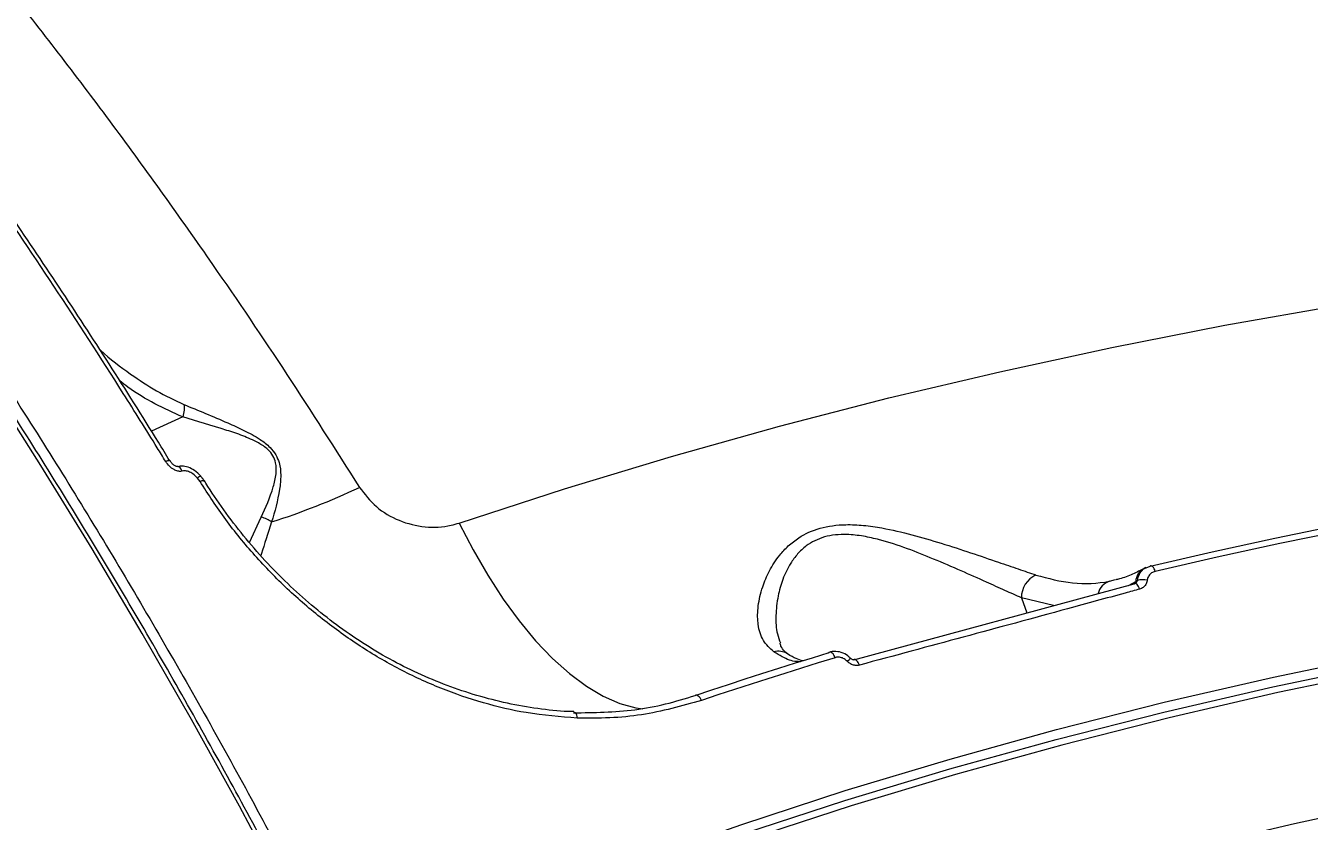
# Model space of a CAD drawing. Header units: millimetres. Extents: x -8422 to 28150, y -6982 to 5510.
# Drawn here: x 21890.7 to 22047, y 1583.2 to 1680.1 of the extents above; entities that cross this region are included whole.
import ezdxf

# ---------------------------------------------------------------- set-up
doc = ezdxf.new("R2010")
doc.units = ezdxf.units.MM
for name, color, linetype in [('DIKOM_ОБЪЕКТ', 7, 'Continuous'), ('DIKOM_РАЗМЕР_ЗОНА', 7, 'Continuous'), ('DIKOM_РАЗМЕР_ОБЪЕКТА', 7, 'Continuous')]:
    doc.layers.add(name, color=color, linetype=linetype)
doc.styles.add('style1', font='arial.ttf', dxfattribs={"width": 0.8})
doc.dimstyles.new('1-50', dxfattribs={"dimtxt": 300, "dimasz": 200, "dimexe": 100, "dimexo": 0, "dimgap": 100, "dimtad": 1, "dimdec": 0, "dimtxsty": 'style1', "dimcen": 0, "dimclrd": 7, "dimclre": 7, "dimadec": 1, "dimazin": 2, "dimtfac": 1, "dimtdec": 0, "dimtmove": 1, "dimatfit": 3, "dimfxl": 0, "dimlwd": 25, "dimlwe": 18, "dimarcsym": 0})

# ---------------------------------------------------------------- blocks, each defined once
blk = doc.blocks.new('*D15')
at = {"layer": 'Defpoints', "color": 0, "transparency": 16777216}
for p in [(19380.28, 3651.45), (27070.13, 3651.45), (15204.41, -3115.19)]:
    blk.add_point(p, dxfattribs=at)
at = {"layer": 'DIKOM_РАЗМЕР_ОБЪЕКТА', "color": 7, "lineweight": 18, "transparency": 16777216}
for p, q in [((19380.28, 3651.45), (27170.13, 3651.45)), ((15204.41, -3115.19), (27170.13, -3115.19))]:
    blk.add_line(p, q, dxfattribs=at)
at = {"layer": 'DIKOM_РАЗМЕР_ОБЪЕКТА', "color": 7, "lineweight": 25, "transparency": 16777216}
blk.add_line((27070.13, -2915.19), (27070.13, 3451.45), dxfattribs=at)
at = {"layer": 'DIKOM_РАЗМЕР_ОБЪЕКТА', "color": 7, "transparency": 16777216}
for points in [[(27036.8, 3451.45), (27103.47, 3451.45), (27070.13, 3651.45)], [(27036.8, -2915.19), (27103.47, -2915.19), (27070.13, -3115.19)]]:
    blk.add_solid(points, dxfattribs=at)
at = {"layer": 'DIKOM_РАЗМЕР_ОБЪЕКТА', "color": 0, "transparency": 16777216, "insert": (26816.96, -135.25), "char_height": 300, "attachment_point": 5, "rotation": 90, "style": 'style1'}
blk.add_mtext('6750', dxfattribs=at)
blk = doc.blocks.new('*D14')
at = {"layer": 'Defpoints', "color": 0, "transparency": 16777216}
for p in [(20684.73, 5148.63), (28049.7, 5148.63), (14575.76, -5055.5)]:
    blk.add_point(p, dxfattribs=at)
at = {"layer": 'DIKOM_РАЗМЕР_ЗОНА', "color": 7, "lineweight": 18, "transparency": 16777216}
for p, q in [((20684.73, 5148.63), (28149.7, 5148.63)), ((14575.76, -5055.5), (28149.7, -5055.5))]:
    blk.add_line(p, q, dxfattribs=at)
at = {"layer": 'DIKOM_РАЗМЕР_ЗОНА', "color": 7, "lineweight": 25, "transparency": 16777216}
blk.add_line((28049.7, -4855.5), (28049.7, 4948.63), dxfattribs=at)
at = {"layer": 'DIKOM_РАЗМЕР_ЗОНА', "color": 7, "transparency": 16777216}
for points in [[(28016.36, 4948.63), (28083.03, 4948.63), (28049.7, 5148.63)], [(28016.36, -4855.5), (28083.03, -4855.5), (28049.7, -5055.5)]]:
    blk.add_solid(points, dxfattribs=at)
at = {"layer": 'DIKOM_РАЗМЕР_ЗОНА', "color": 0, "transparency": 16777216, "insert": (27796.52, -63.59), "char_height": 300, "attachment_point": 5, "rotation": 90, "style": 'style1'}
blk.add_mtext('10200', dxfattribs=at)
blk = doc.blocks.new('*D13')
at = {"layer": 'Defpoints', "color": 0, "transparency": 16777216}
for p in [(10490, 1785.06), (25983.09, 460.53), (10490, -6882.5)]:
    blk.add_point(p, dxfattribs=at)
at = {"layer": 'DIKOM_РАЗМЕР_ЗОНА', "color": 7, "lineweight": 18, "transparency": 16777216}
for p, q in [((10490, 1785.06), (10490, -6982.5)), ((25983.09, 460.53), (25983.09, -6982.5))]:
    blk.add_line(p, q, dxfattribs=at)
at = {"layer": 'DIKOM_РАЗМЕР_ЗОНА', "color": 7, "lineweight": 25, "transparency": 16777216}
blk.add_line((25783.09, -6882.5), (10690, -6882.5), dxfattribs=at)
at = {"layer": 'DIKOM_РАЗМЕР_ЗОНА', "color": 7, "transparency": 16777216}
for points in [[(10690, -6849.17), (10690, -6915.83), (10490, -6882.5)], [(25783.09, -6849.17), (25783.09, -6915.83), (25983.09, -6882.5)]]:
    blk.add_solid(points, dxfattribs=at)
at = {"layer": 'DIKOM_РАЗМЕР_ЗОНА', "color": 0, "transparency": 16777216, "insert": (18236.55, -6629.33), "char_height": 300, "attachment_point": 5, "style": 'style1'}
blk.add_mtext('15500', dxfattribs=at)

msp = doc.modelspace()

# ---------------------------------------------------------------- linework, layer by layer
at = {"layer": 'DIKOM_ОБЪЕКТ', "color": 7, "linetype": 'Continuous', "lineweight": 15}
for p, q in [((21909.78, 1632.43), (21905.96, 1630.71)), ((21911.88, 1624.57), (21911.58, 1624.98)), ((21912.37, 1624.68), (21912.38, 1624.66)), ((21917.91, 1617.12), (21919.34, 1620.22)), ((22027.04, 1614.08), (22026.72, 1613.9)), ((22027.07, 1614.06), (22027.56, 1614.27)), ((21991.48, 1602.84), (22025.63, 1612.11)), ((22022.61, 1612.43), (22023.35, 1612.62)), ((22024.94, 1611.92), (22025.82, 1612.4)), ((22025.63, 1612.11), (22025.75, 1612.17)), ((22025.82, 1612.4), (22026.04, 1612.52)), ((22011.91, 1610.39), (22012.54, 1608.56)), ((22015.82, 1609.45), (22011.91, 1610.39))]:
    msp.add_line(p, q, dxfattribs=at)
at = {"layer": 'DIKOM_ОБЪЕКТ', "color": 7, "linetype": 'Continuous', "lineweight": 15, "flags": 128}
for points in [[(21927.9, 1563.5), (21922.36, 1574.31), (21916.67, 1585.01), (21910.83, 1595.59), (21904.85, 1606.04), (21898.74, 1616.35), (21892.5, 1626.52), (21886.14, 1636.53), (21879.65, 1646.37), (21873.06, 1656.05), (21866.35, 1665.55), (21859.54, 1674.86), (21852.64, 1683.97)], [(21943.45, 1619.51), (21956.27, 1623.68), (21969.27, 1627.61), (21982.44, 1631.29), (21995.77, 1634.74), (22009.26, 1637.94), (22022.89, 1640.9), (22036.67, 1643.6), (22050.58, 1646.06), (22064.62, 1648.27), (22078.77, 1650.23), (22093.03, 1651.93), (22107.4, 1653.38), (22121.86, 1654.58), (22136.4, 1655.52)], [(21907.7, 1627.01), (21907.85, 1627.07), (21907.97, 1627.11), (21908.08, 1627.14), (21908.15, 1627.14), (21908.19, 1627.12), (21908.2, 1627.11)], [(21909.72, 1625.83), (21909.6, 1626.06), (21909.46, 1626.24), (21909.32, 1626.35), (21909.18, 1626.39), (21909.13, 1626.38)], [(22027.56, 1614.27), (22035.13, 1616.01), (22042.76, 1617.67), (22050.44, 1619.24), (22058.16, 1620.72), (22065.92, 1622.13), (22073.73, 1623.45), (22081.59, 1624.68), (22089.48, 1625.83)], [(21911.88, 1624.57), (21912.01, 1624.63), (21912.13, 1624.67), (21912.23, 1624.69), (21912.31, 1624.7), (21912.36, 1624.69), (21912.37, 1624.68)], [(22089.97, 1625.15), (22082.09, 1624), (22074.26, 1622.77), (22066.47, 1621.46), (22058.72, 1620.06), (22051.01, 1618.57), (22043.35, 1617.01), (22035.74, 1615.35), (22028.18, 1613.62)], [(21943.45, 1619.51), (21945.12, 1616.24), (21946.91, 1613.15), (21948.78, 1610.25), (21950.73, 1607.58), (21952.74, 1605.16), (21954.79, 1603.02), (21956.85, 1601.17), (21958.92, 1599.63), (21960.97, 1598.41), (21962.99, 1597.53), (21964.94, 1596.99), (21965.79, 1596.87)], [(21929.61, 1563.91), (21941.35, 1569), (21953.31, 1573.86), (21965.48, 1578.46), (21977.86, 1582.81), (21990.44, 1586.92), (22003.21, 1590.76), (22016.16, 1594.35), (22029.28, 1597.68), (22042.57, 1600.75), (22056.02, 1603.55), (22069.61, 1606.09), (22083.34, 1608.36), (22097.2, 1610.35), (22111.18, 1612.08), (22125.27, 1613.54), (22139.46, 1614.72), (22153.74, 1615.64), (22168.11, 1616.27), (22182.55, 1616.63), (22197.06, 1616.72), (22211.62, 1616.53)], [(21929.63, 1562.73), (21941.36, 1567.82), (21953.31, 1572.67), (21965.47, 1577.27), (21977.84, 1581.62), (21990.41, 1585.72), (22003.17, 1589.57), (22016.12, 1593.15), (22029.23, 1596.48), (22042.51, 1599.55), (22055.95, 1602.35), (22069.53, 1604.88), (22083.25, 1607.15), (22097.1, 1609.15), (22111.07, 1610.87), (22125.15, 1612.33), (22139.33, 1613.51), (22153.61, 1614.42), (22167.97, 1615.06), (22182.4, 1615.42), (22196.9, 1615.51), (22211.45, 1615.32)], [(22211.67, 1614.59), (22197.15, 1614.78), (22182.69, 1614.69), (22168.29, 1614.33), (22153.97, 1613.69), (22139.72, 1612.78), (22125.57, 1611.6), (22111.53, 1610.15), (22097.59, 1608.43), (22083.77, 1606.43), (22070.08, 1604.17), (22056.53, 1601.64), (22043.13, 1598.85), (22029.88, 1595.79), (22016.8, 1592.47), (22003.88, 1588.89), (21991.15, 1585.06), (21978.61, 1580.97), (21966.27, 1576.63), (21954.13, 1572.04), (21942.21, 1567.2), (21930.51, 1562.12)], [(22028.18, 1613.62), (22028.12, 1613.79), (22028.04, 1613.95), (22027.96, 1614.08), (22027.88, 1614.18), (22027.79, 1614.26), (22027.71, 1614.3), (22027.63, 1614.3), (22027.56, 1614.27)], [(22026.29, 1611.46), (22026.22, 1611.63), (22026.14, 1611.79), (22026.06, 1611.92), (22025.97, 1612.02), (22025.88, 1612.1), (22025.79, 1612.14), (22025.71, 1612.14), (22025.63, 1612.11)], [(21972.18, 1598.51), (21974.2, 1599.18), (21976.23, 1599.86), (21978.26, 1600.52), (21980.3, 1601.18), (21982.34, 1601.83), (21984.39, 1602.47), (21986.44, 1603.11), (21988.5, 1603.74)], [(21989.21, 1603.11), (21989.14, 1603.28), (21989.05, 1603.43), (21988.96, 1603.56), (21988.86, 1603.66), (21988.76, 1603.73), (21988.67, 1603.77), (21988.58, 1603.77), (21988.5, 1603.74)], [(21989.21, 1603.11), (21987.16, 1602.48), (21985.11, 1601.85), (21983.07, 1601.2), (21981.03, 1600.55), (21979, 1599.9), (21976.97, 1599.24), (21974.95, 1598.57), (21972.93, 1597.89)], [(21990.71, 1602.66), (21990.81, 1602.77), (21990.91, 1602.86), (21990.98, 1602.94), (21991.03, 1602.99), (21991.06, 1603.03), (21991.07, 1603.05), (21991.07, 1603.05)], [(21992.16, 1602.2), (21992.09, 1602.37), (21992.01, 1602.53), (21991.92, 1602.66), (21991.83, 1602.76), (21991.73, 1602.83), (21991.64, 1602.87), (21991.55, 1602.87), (21991.53, 1602.87)], [(21972.93, 1597.89), (21972.85, 1598.06), (21972.76, 1598.21), (21972.66, 1598.34), (21972.55, 1598.44), (21972.45, 1598.51), (21972.35, 1598.54), (21972.26, 1598.54), (21972.18, 1598.51)], [(21957.82, 1595.76), (21957.8, 1595.93), (21957.76, 1596.09), (21957.71, 1596.22), (21957.65, 1596.33), (21957.58, 1596.4), (21957.5, 1596.44), (21957.43, 1596.44), (21957.35, 1596.4)], [(22037.88, 1581.23), (22045.13, 1582.9), (22052.44, 1584.49), (22059.79, 1585.99), (22067.18, 1587.42), (22074.62, 1588.76), (22082.1, 1590.02), (22089.63, 1591.2), (22097.19, 1592.3)]]:
    msp.add_lwpolyline(points, dxfattribs=at)
at = {"layer": 'DIKOM_ОБЪЕКТ', "color": 7, "linetype": 'Continuous', "lineweight": 15}
for centre, radius, start, end in [((21912.19, 1624.39), 0.847, 104.4815, 136.5237), ((21893.83, 1703.26), 87.8, 287.7535, 295.2564), ((21918.64, 1617.02), 3.27, 53.1402, 77.6097), ((22014.87, 1610.47), 2.97, 113.8493, 181.4772), ((22027.63, 1612.34), 1.81, 120.0198, 178.1134), ((22023.2, 1610.51), 2, 107.0273, 168.2272), ((22025.44, 1612.42), 0.389, 314.2513, 356.7102), ((22026.65, 1610.49), 2.12, 74.5511, 106.7732), ((21982.29, 1601.79), 2.11, 58.135, 104.7735)]:
    msp.add_arc(centre, radius, start, end, dxfattribs=at)
for points, knots in [([(21623.13, 1836.69), (21626.64, 1836.66), (21634.56, 1836.59), (21647.35, 1834.97), (21661.36, 1832.1), (21675.36, 1828.02), (21689.27, 1822.88), (21703.04, 1816.77), (21717.06, 1809.53), (21731.29, 1801.14), (21745.7, 1791.61), (21760.15, 1780.99), (21774.61, 1769.31), (21789.03, 1756.59), (21803.47, 1742.78), (21817.86, 1727.88), (21832.15, 1711.92), (21846.04, 1695.24), (21859.48, 1677.93), (21872.44, 1660.07), (21885.14, 1641.36), (21897.53, 1621.85), (21909.53, 1601.56), (21920.24, 1582.23), (21926.74, 1569.53), (21929.61, 1563.91)], [0, 0, 0, 0, 0.035838, 0.081051, 0.1263, 0.171512, 0.213866, 0.256251, 0.298605, 0.342099, 0.385625, 0.429118, 0.473054, 0.517025, 0.560961, 0.606173, 0.651423, 0.696635, 0.740571, 0.784542, 0.828478, 0.873691, 0.91894, 0.964152, 1, 1, 1, 1]), ([(21928.36, 1563.67), (21927.45, 1565.47), (21924.81, 1570.68), (21920.34, 1579.24), (21914.9, 1589.3), (21909.34, 1599.25), (21903.65, 1609.09), (21897.84, 1618.8), (21891.92, 1628.38), (21885.89, 1637.82), (21879.75, 1647.11), (21873.51, 1656.25), (21867.18, 1665.23), (21860.75, 1674.04), (21854.23, 1682.68), (21847.64, 1691.14), (21840.96, 1699.41), (21834.22, 1707.49), (21827.4, 1715.37), (21820.53, 1723.05), (21813.6, 1730.51), (21806.61, 1737.76), (21799.58, 1744.79), (21792.51, 1751.59), (21785.4, 1758.16), (21778.26, 1764.49), (21771.1, 1770.58), (21763.91, 1776.42), (21756.72, 1782.02), (21749.51, 1787.36), (21742.3, 1792.43), (21735.09, 1797.25), (21727.88, 1801.8), (21720.69, 1806.08), (21713.52, 1810.09), (21706.37, 1813.82), (21699.24, 1817.27), (21692.16, 1820.44), (21685.11, 1823.32), (21678.1, 1825.92), (21671.15, 1828.23), (21664.25, 1830.24), (21657.41, 1831.97), (21650.64, 1833.4), (21643.93, 1834.54), (21637.31, 1835.39), (21630.76, 1835.92), (21625.61, 1836.16), (21622.67, 1836.12), (21621.85, 1836.11)], [0, 0, 0, 0, 0.011462, 0.033237, 0.055013, 0.07679, 0.098567, 0.120343, 0.14212, 0.163897, 0.185675, 0.207453, 0.229231, 0.251009, 0.272788, 0.294567, 0.316347, 0.338127, 0.359907, 0.381689, 0.403471, 0.425253, 0.447036, 0.468819, 0.490603, 0.512388, 0.534174, 0.55596, 0.577746, 0.599533, 0.621321, 0.643109, 0.664898, 0.686687, 0.708475, 0.730264, 0.752053, 0.77384, 0.795627, 0.817413, 0.839197, 0.860978, 0.882757, 0.904533, 0.926304, 0.948071, 0.969833, 0.991589, 1, 1, 1, 1]), ([(21753.74, 1800.44), (21754.57, 1800.06), (21759.78, 1797.68), (21769.48, 1792.27), (21782.79, 1784.21), (21796.28, 1774.98), (21809.88, 1764.69), (21823.57, 1753.32), (21837.04, 1741.12), (21850.26, 1728.15), (21863.19, 1714.48), (21876.04, 1699.9), (21888.75, 1684.42), (21901.29, 1668.09), (21912.51, 1652.42), (21922.52, 1637.66), (21928.36, 1628.46), (21931.29, 1623.85)], [0, 0, 0, 0, 0.013617, 0.085255, 0.156949, 0.228588, 0.302298, 0.376068, 0.449779, 0.521596, 0.593469, 0.665287, 0.739176, 0.813125, 0.887015, 0.943454, 1, 1, 1, 1]), ([(21907.7, 1627.01), (21907.36, 1627.57), (21905.65, 1630.34), (21901.16, 1637.52), (21894.12, 1648.39), (21884.75, 1662.27), (21878.05, 1671.55), (21874.31, 1676.72)], [0, 0, 0, 0, 0.032156, 0.160791, 0.418283, 0.675775, 1, 1, 1, 1]), ([(21908.19, 1627.1), (21907.73, 1627.85), (21905.32, 1631.82), (21900.83, 1638.89), (21894.75, 1648.26), (21888.56, 1657.46), (21882.29, 1666.47), (21877.71, 1672.9), (21875.19, 1676.27), (21874.83, 1676.76)], [0, 0, 0, 0, 0.043175, 0.229206, 0.4148, 0.599747, 0.784262, 0.96917, 1, 1, 1, 1]), ([(21899.65, 1640.67), (21899.7, 1640.62), (21900.89, 1639.5), (21903.19, 1637.78), (21906.56, 1635.52), (21908.79, 1634.48), (21909.91, 1633.95)], [0, 0, 0, 0, 0.015205, 0.387506, 0.692368, 1, 1, 1, 1]), ([(21909.78, 1632.43), (21908.64, 1632.94), (21906.34, 1633.97), (21903.8, 1635.5), (21902.44, 1636.56), (21902.12, 1636.81)], [0, 0, 0, 0, 0.42918, 0.862763, 1, 1, 1, 1]), ([(21909.91, 1633.95), (21909.92, 1633.92), (21909.96, 1633.7), (21909.97, 1633.21), (21909.85, 1632.71), (21909.79, 1632.44)], [0, 0, 0, 0, 0.079459, 0.497198, 1, 1, 1, 1]), ([(21909.91, 1633.95), (21911.67, 1633.23), (21914.04, 1632.25), (21917.23, 1630.82), (21919, 1629.88), (21920.35, 1628.85), (21921.14, 1627.84), (21921.63, 1626.67), (21921.76, 1625.21), (21921.49, 1622.68), (21920.97, 1620.92), (21920.6, 1619.64)], [0, 0, 0, 0, 0.265787, 0.359376, 0.454304, 0.517752, 0.56328, 0.608572, 0.680315, 0.768872, 1, 1, 1, 1]), ([(21909.79, 1632.44), (21909.79, 1632.44), (21909.79, 1632.44), (21909.79, 1632.43), (21909.78, 1632.43), (21909.78, 1632.43)], [0, 0, 0, 0, 0.23975, 0.56407, 1, 1, 1, 1]), ([(21919.34, 1620.22), (21919.87, 1621.4), (21920.61, 1623.02), (21921.17, 1625.35), (21921.2, 1626.66), (21920.82, 1627.72), (21920.08, 1628.6), (21918.78, 1629.44), (21917.07, 1630.17), (21913.92, 1631.2), (21911.48, 1631.9), (21909.79, 1632.44), (21909.79, 1632.44)], [0, 0, 0, 0, 0.236983, 0.325275, 0.39382, 0.435138, 0.476457, 0.536454, 0.630861, 0.725787, 0.99969, 1, 1, 1, 1]), ([(21909.12, 1626.38), (21909.13, 1626.38), (21909.14, 1626.39), (21909.11, 1626.38), (21909.06, 1626.39), (21908.98, 1626.41), (21908.84, 1626.47), (21908.65, 1626.59), (21908.4, 1626.81), (21908.28, 1627.01), (21908.22, 1627.12)], [0, 0, 0, 0, 0.056965, 0.107385, 0.158964, 0.235733, 0.328671, 0.485412, 0.724496, 1, 1, 1, 1]), ([(21909.72, 1625.83), (21909.68, 1625.82), (21909.51, 1625.79), (21909.16, 1625.82), (21908.66, 1626.02), (21908.12, 1626.42), (21907.85, 1626.81), (21907.7, 1627.01)], [0, 0, 0, 0, 0.057938, 0.22443, 0.430014, 0.700481, 1, 1, 1, 1]), ([(21911.97, 1625.21), (21911.91, 1625.28), (21911.64, 1625.61), (21911.06, 1626.04), (21910.27, 1626.39), (21909.6, 1626.49), (21909.25, 1626.39), (21909.14, 1626.35)], [0, 0, 0, 0, 0.090026, 0.386472, 0.651876, 0.892537, 1, 1, 1, 1]), ([(21911.58, 1624.98), (21911.4, 1625.16), (21911.07, 1625.49), (21910.51, 1625.78), (21910.06, 1625.88), (21909.82, 1625.85), (21909.72, 1625.83)], [0, 0, 0, 0, 0.346732, 0.631217, 0.851263, 1, 1, 1, 1]), ([(21957.82, 1595.76), (21955.75, 1595.92), (21951.93, 1596.21), (21946.36, 1597.53), (21941.19, 1599.3), (21936.16, 1601.62), (21931.33, 1604.45), (21926.75, 1607.74), (21922.45, 1611.44), (21918.51, 1615.51), (21914.92, 1619.89), (21912.89, 1623.01), (21911.88, 1624.57)], [0, 0, 0, 0, 0.116682, 0.215085, 0.3138, 0.412201, 0.510063, 0.608227, 0.706084, 0.803954, 0.902131, 1, 1, 1, 1]), ([(21912.46, 1624.53), (21912.38, 1624.67), (21912.24, 1624.91), (21912.04, 1625.1), (21911.95, 1625.19)], [0, 0, 0, 0, 0.548143, 1, 1, 1, 1]), ([(21957.39, 1596.54), (21957.16, 1596.54), (21955.7, 1596.56), (21953, 1596.88), (21949.3, 1597.51), (21945.6, 1598.46), (21941.96, 1599.68), (21938.4, 1601.17), (21934.95, 1602.91), (21931.64, 1604.89), (21928.47, 1607.08), (21925.43, 1609.49), (21922.52, 1612.11), (21919.75, 1614.93), (21917.15, 1617.93), (21914.76, 1621.09), (21913.18, 1623.36), (21912.47, 1624.58), (21912.41, 1624.68)], [0, 0, 0, 0, 0.013538, 0.084377, 0.155502, 0.22666, 0.297571, 0.368026, 0.437856, 0.506955, 0.575171, 0.643514, 0.712611, 0.782351, 0.852589, 0.923135, 0.993773, 1, 1, 1, 1]), ([(21931.29, 1623.85), (21931.93, 1623.02), (21933.23, 1621.33), (21936.13, 1619.67), (21939.31, 1618.89), (21941.81, 1619.02), (21943.12, 1619.41), (21943.45, 1619.51)], [0, 0, 0, 0, 0.218707, 0.444777, 0.679413, 0.919198, 1, 1, 1, 1]), ([(21920.6, 1619.64), (21920.16, 1618.26), (21919.67, 1616.75), (21919.31, 1615.62), (21919.28, 1615.54)], [0, 0, 0, 0, 0.922228, 1, 1, 1, 1]), ([(21981.75, 1603.83), (21981.28, 1604.26), (21980.31, 1605.12), (21979.93, 1606.5), (21979.75, 1607.93), (21979.78, 1609.4), (21980.27, 1611.57), (21981.15, 1613.69), (21982.23, 1615.38), (21983.48, 1616.74), (21985.01, 1617.95), (21987.3, 1619.01), (21990.12, 1619.38), (21992.69, 1619.25), (21995.4, 1618.86), (21998.59, 1618.11), (22002.21, 1617.04), (22005.76, 1615.88), (22008.88, 1614.82), (22011.56, 1613.9), (22012.97, 1613.42), (22013.67, 1613.18)], [0, 0, 0, 0, 0.071319, 0.145534, 0.151142, 0.216683, 0.28355, 0.337208, 0.391821, 0.425165, 0.459113, 0.513456, 0.567941, 0.604075, 0.641126, 0.702244, 0.764911, 0.830238, 0.896869, 0.947989, 1, 1, 1, 1]), ([(22011.91, 1610.39), (22011.25, 1610.69), (22009.93, 1611.28), (22007.46, 1612.4), (22004.57, 1613.69), (22001.33, 1615.09), (21998.01, 1616.41), (21995.14, 1617.37), (21992.65, 1617.93), (21990.36, 1618.2), (21987.83, 1617.96), (21985.86, 1616.94), (21984.6, 1615.75), (21983.6, 1614.38), (21982.78, 1612.64), (21982.18, 1610.47), (21981.95, 1608.21), (21982.04, 1606.25), (21982.42, 1605.27), (21982.56, 1604.91)], [0, 0, 0, 0, 0.059338, 0.119656, 0.195429, 0.27256, 0.342108, 0.413055, 0.452423, 0.492767, 0.550085, 0.607327, 0.643526, 0.680645, 0.741306, 0.803198, 0.879144, 0.956404, 1, 1, 1, 1]), ([(22013.67, 1613.18), (22015.16, 1612.78), (22018.18, 1611.96), (22021.15, 1612.15), (22022.6, 1612.42), (22022.61, 1612.43)], [0, 0, 0, 0, 0.49139, 0.997075, 1, 1, 1, 1]), ([(22026.72, 1613.91), (22026.23, 1613.66), (22025.18, 1613.13), (22024.14, 1612.75), (22023.45, 1612.62), (22023.38, 1612.6)], [0, 0, 0, 0, 0.440451, 0.939064, 1, 1, 1, 1]), ([(22026.04, 1612.52), (22026.05, 1612.59), (22026.09, 1612.92), (22026.33, 1613.46), (22026.7, 1613.92), (22027, 1614.03), (22027.07, 1614.06)], [0, 0, 0, 0, 0.104268, 0.494371, 0.888972, 1, 1, 1, 1]), ([(22028.18, 1613.62), (22028.03, 1613.57), (22027.73, 1613.46), (22027.4, 1613.11), (22027.25, 1612.78), (22027.22, 1612.58), (22027.22, 1612.54)], [0, 0, 0, 0, 0.307768, 0.615891, 0.919101, 1, 1, 1, 1]), ([(22026.29, 1611.46), (22025.71, 1611.3), (22022.77, 1610.5), (22011.35, 1607.37), (22000.59, 1604.47), (21992.16, 1602.2)], [0, 0, 0, 0, 0.051228, 0.25613, 1, 1, 1, 1]), ([(22025.75, 1612.17), (22025.77, 1612.18), (22025.85, 1612.22), (22025.96, 1612.33), (22026.02, 1612.45), (22026.04, 1612.51), (22026.04, 1612.52)], [0, 0, 0, 0, 0.144093, 0.556032, 0.937895, 1, 1, 1, 1]), ([(22027.22, 1612.54), (22027.21, 1612.51), (22027.18, 1612.32), (22027.06, 1612), (22026.74, 1611.64), (22026.44, 1611.52), (22026.29, 1611.46)], [0, 0, 0, 0, 0.052433, 0.365055, 0.682763, 1, 1, 1, 1]), ([(21984.99, 1602.62), (21984.69, 1602.63), (21983.85, 1602.65), (21982.73, 1603.21), (21981.93, 1603.72), (21981.75, 1603.83)], [0, 0, 0, 0, 0.305656, 0.845998, 1, 1, 1, 1]), ([(21983.42, 1603.59), (21983.29, 1603.69), (21982.95, 1603.94), (21982.67, 1604.32), (21982.54, 1604.76), (21982.5, 1604.89)], [0, 0, 0, 0, 0.321505, 0.807703, 1, 1, 1, 1]), ([(21991.06, 1603.04), (21991.02, 1603.09), (21990.78, 1603.37), (21990.18, 1603.72), (21989.32, 1603.91), (21988.66, 1603.86), (21988.38, 1603.7), (21988.35, 1603.68)], [0, 0, 0, 0, 0.067864, 0.36434, 0.665166, 0.966043, 1, 1, 1, 1]), ([(21985.28, 1602.71), (21985.02, 1602.8), (21984.47, 1602.98), (21983.81, 1603.3), (21983.42, 1603.59), (21983.41, 1603.6)], [0, 0, 0, 0, 0.479196, 0.994488, 1, 1, 1, 1]), ([(21990.71, 1602.66), (21990.58, 1602.77), (21990.33, 1603), (21989.86, 1603.16), (21989.48, 1603.18), (21989.27, 1603.13), (21989.21, 1603.11)], [0, 0, 0, 0, 0.292708, 0.585149, 0.878803, 1, 1, 1, 1]), ([(21992.16, 1602.2), (21992.12, 1602.19), (21991.92, 1602.14), (21991.55, 1602.16), (21991.09, 1602.33), (21990.83, 1602.55), (21990.71, 1602.66)], [0, 0, 0, 0, 0.096364, 0.398527, 0.699023, 1, 1, 1, 1]), ([(21991.53, 1602.87), (21991.51, 1602.87), (21991.45, 1602.85), (21991.32, 1602.88), (21991.18, 1602.95), (21991.11, 1603.02), (21991.07, 1603.05)], [0, 0, 0, 0, 0.290853, 0.572171, 0.798504, 1, 1, 1, 1]), ([(21957.35, 1596.4), (21959.86, 1596.43), (21963.66, 1596.48), (21968.58, 1597.41), (21970.98, 1598.14), (21972.18, 1598.51)], [0, 0, 0, 0, 0.492814, 0.746407, 1, 1, 1, 1]), ([(21972.93, 1597.89), (21970.53, 1597.22), (21966.89, 1596.21), (21961.77, 1595.72), (21959.14, 1595.74), (21957.82, 1595.76)], [0, 0, 0, 0, 0.492758, 0.746381, 1, 1, 1, 1])]:
    msp.add_open_spline(points, degree=3, knots=knots, dxfattribs=at)

# ---------------------------------------------------------------- dimensions: what is measured, and where the dimension line sits
at = {"layer": 'DIKOM_РАЗМЕР_ЗОНА'}
dim = msp.add_linear_dim(base=(28049.7, 5148.63), p1=(14575.76, -5055.5), p2=(20684.73, 5148.63), angle=270, text='10200', dimstyle='1-50', override={"dimscale": 1, "dimtix": 0, "dimtofl": 1, "dimtmove": 1, "dimatfit": 3}, dxfattribs=at)
dim.commit()
dim.dimension.update_dxf_attribs({"geometry": '*D14', "text_midpoint": (28049.7, -63.59), "dimtype": 160})
dim = msp.add_linear_dim(base=(10490, -6882.5), p1=(25983.09, 460.53), p2=(10490, 1785.06), angle=180, text='15500', dimstyle='1-50', dxfattribs=at)
dim.commit()
dim.dimension.update_dxf_attribs({"geometry": '*D13', "text_midpoint": (18236.55, -6882.5), "dimtype": 160})
at = {"layer": 'DIKOM_РАЗМЕР_ОБЪЕКТА'}
dim = msp.add_linear_dim(base=(27070.13, 3651.45), p1=(15204.41, -3115.19), p2=(19380.28, 3651.45), angle=270, text='6750', dimstyle='1-50', override={"dimscale": 1, "dimtix": 0, "dimtofl": 1, "dimtmove": 1, "dimatfit": 3}, dxfattribs=at)
dim.commit()
dim.dimension.update_dxf_attribs({"geometry": '*D15', "text_midpoint": (27070.13, -135.25), "dimtype": 160})

doc.saveas('drawing.dxf')
